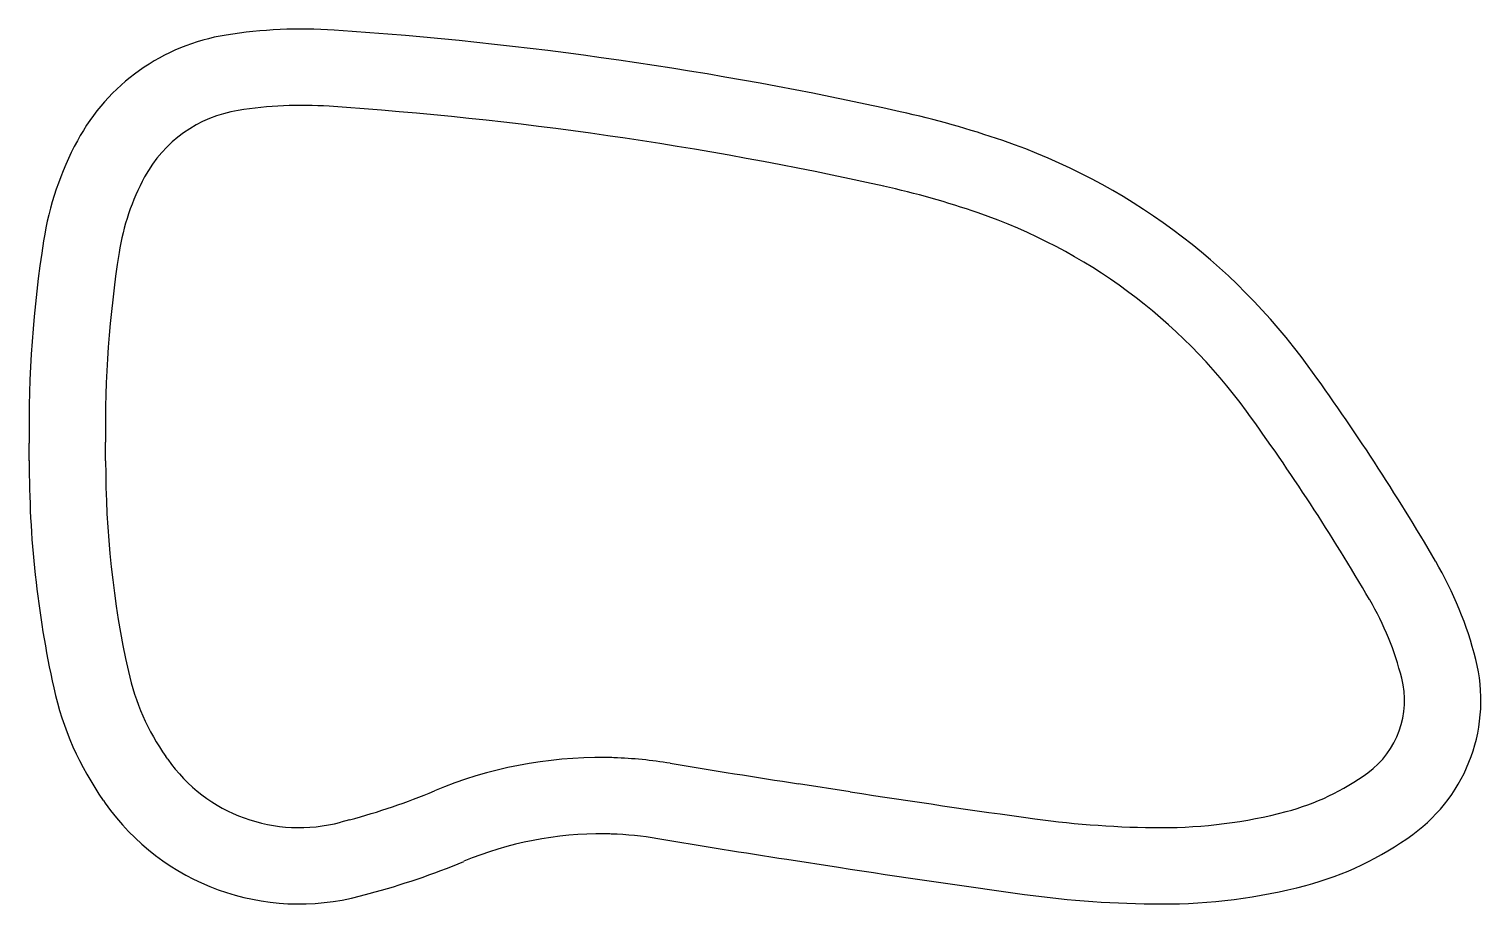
# Model space of a CAD drawing. Extents: x 992.9 to 1036.6, y 529.2 to 555.6.
import ezdxf

# ---------------------------------------------------------------- set-up
doc = ezdxf.new("R2010")
doc.units = 0
doc.layers.get('0').update_dxf_attribs({"linetype": 'CONTINUOUS'})

msp = doc.modelspace()

# ---------------------------------------------------------------- linework, layer by layer
for p, q in [((1035.229, 539.542), (1035.224, 539.55)), ((1033.238, 538.392), (1033.242, 538.384)), ((997.052, 533.582), (996.998, 533.66)), ((1017.605, 532.602), (1016.048, 532.843)), ((995.115, 532.339), (995.169, 532.261)), ((1002.528, 531.758), (1002.261, 531.687)), ((1015.696, 530.57), (1017.253, 530.329)), ((1002.855, 529.465), (1003.122, 529.536))]:
    msp.add_line(p, q)
for centre, radius, start, end in [((999.792, 549.273), 6.2, 99.1215, 151.6968), ((1001.095, 541.157), 14.42, 86.1299, 99.1215), ((994.383, 441.935), 113.869, 77.45866, 86.12991), ((999.792, 549.273), 3.9, 99.1215, 151.6968), ((1001.095, 541.157), 12.12, 86.1299, 99.1215), ((994.383, 441.935), 111.569, 77.45866, 86.12991), ((1012.876, 525.072), 28.7, 71.041, 77.4587), ((1002.663, 547.727), 9.462, 151.6968, 171.0462), ((1016.029, 534.25), 18.995, 36.0166, 71.041), ((1002.663, 547.727), 7.162, 151.6968, 171.0462), ((1012.876, 525.072), 26.4, 71.041, 77.4587), ((1016.029, 534.25), 16.695, 36.0166, 71.041), ((1028.908, 543.592), 36.03, 171.0462, 180.7783), ((1028.908, 543.592), 33.73, 171.0462, 180.7783), ((975.07, 504.473), 69.634, 30.24751, 36.01659), ((975.07, 504.473), 67.334, 30.24751, 36.01659), ((960.884, 542.667), 32, 359.8357, 0.7783), ((960.884, 542.667), 34.3, 359.8357, 0.7783), ((1024.181, 542.486), 31.297, 179.8357, 192.4668), ((1024.181, 542.486), 28.997, 179.8357, 192.4668), ((1025.312, 533.759), 11.48, 14.2666, 30.2475), ((1025.312, 533.759), 9.18, 14.2666, 30.2475), ((1031.592, 535.356), 5, 306.1635, 14.2666), ((1002.858, 537.772), 7.159, 192.4668, 215.0523), ((1031.592, 535.356), 2.7, 306.1635, 14.2666), ((1002.858, 537.772), 9.459, 192.4668, 215.0523), ((1001.012, 536.36), 4.837, 215.0523, 284.964), ((1010.093, 520.648), 12.987, 89.3169, 112.6886), ((1010.126, 523.335), 10.3, 87.9829, 89.3169), ((1010.019, 520.303), 13.333, 80.6641, 87.9829), ((1080.677, 950.102), 422.235, 260.6641, 261.19534), ((1028.857, 539.099), 7.336, 284.7757, 306.1635), ((997.353, 551.122), 20.044, 284.964, 292.6886), ((1068.728, 862.659), 333.993, 261.19534, 262.15907), ((1001.012, 536.36), 7.137, 215.0523, 284.964), ((1027.005, 546.121), 14.598, 269.8631, 284.7757), ((1027.038, 559.92), 28.397, 262.1591, 269.8631), ((1010.093, 520.648), 10.687, 89.3169, 112.6886), ((1010.126, 523.335), 8, 87.9829, 89.3169), ((1010.019, 520.303), 11.033, 80.6641, 87.9829), ((1080.677, 950.102), 424.535, 260.6641, 261.19534), ((1028.857, 539.099), 9.636, 284.7757, 306.1635), ((997.353, 551.122), 22.344, 284.964, 292.6886), ((1068.728, 862.659), 336.293, 261.19534, 262.15907), ((1027.038, 559.92), 30.697, 262.1591, 269.8631), ((1027.005, 546.121), 16.898, 269.8631, 284.7757)]:
    msp.add_arc(centre, radius, start, end)

doc.saveas('drawing.dxf')
